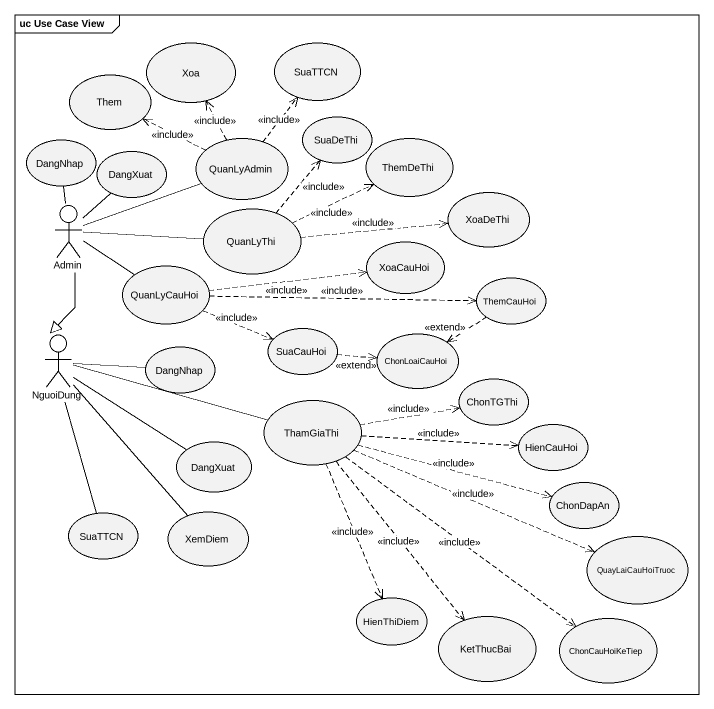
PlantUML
@startuml
mainframe uc Use Case View
usecase Xoa
usecase SuaTTCN
usecase Them
usecase SuaDeThi
usecase DangNhap
usecase DangXuat
usecase QuanLyAdmin
usecase ThemDeThi
actor Admin
usecase QuanLyThi
usecase XoaDeThi
usecase XoaCauHoi
usecase QuanLyCauHoi
usecase ThemCauHoi
actor NguoiDung
usecase SuaCauHoi
usecase ChonLoaiCauHoi
usecase "DangNhap" as DangNhap_2
usecase ChonTGThi
usecase ThamGiaThi
usecase HienCauHoi
usecase "DangXuat" as DangXuat_2
usecase ChonDapAn
usecase "SuaTTCN" as SuaTTCN_2
usecase XemDiem
usecase QuayLaiCauHoiTruoc
usecase HienThiDiem
usecase KetThucBai
usecase ChonCauHoiKeTiep
QuanLyAdmin .up.> Xoa : <<include>>
QuanLyAdmin .up.> SuaTTCN : <<include>>
QuanLyAdmin .left.> Them : <<include>>
Admin -up- DangNhap
Admin -up- DangXuat
Admin -right- QuanLyAdmin
Admin -right- QuanLyThi
Admin -right- QuanLyCauHoi
Admin --|> NguoiDung
QuanLyThi .up.> SuaDeThi : <<include>>
QuanLyThi .right.> ThemDeThi : <<include>>
QuanLyThi .right.> XoaDeThi : <<include>>
QuanLyCauHoi .right.> XoaCauHoi : <<include>>
QuanLyCauHoi .right.> ThemCauHoi : <<include>>
QuanLyCauHoi .right.> SuaCauHoi : <<include>>
ThemCauHoi ..> ChonLoaiCauHoi : <<extend>>
NguoiDung -right- DangNhap_2
NguoiDung -right- ThamGiaThi
NguoiDung -right- DangXuat_2
NguoiDung -- SuaTTCN_2
NguoiDung -- XemDiem
SuaCauHoi .right.> ChonLoaiCauHoi : <<extend>>
ThamGiaThi .right.> ChonTGThi : <<include>>
ThamGiaThi .right.> HienCauHoi : <<include>>
ThamGiaThi .right.> ChonDapAn : <<include>>
ThamGiaThi .right.> QuayLaiCauHoiTruoc : <<include>>
ThamGiaThi ..> HienThiDiem : <<include>>
ThamGiaThi ..> KetThucBai : <<include>>
ThamGiaThi ..> ChonCauHoiKeTiep : <<include>>
@enduml
